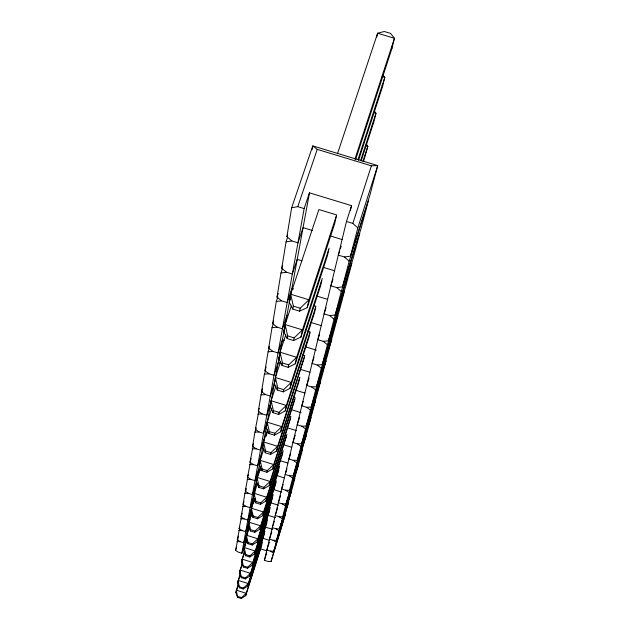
<?xml version="1.0" encoding="UTF-8"?>
<svg xmlns="http://www.w3.org/2000/svg" width="630" height="630" viewBox="0 0 630 630"><rect width="100%" height="100%" fill="white"/><g stroke="black" fill="none" stroke-linecap="round" stroke-linejoin="round"><path stroke-width="0.94" d="M350.422 210.404L351.579 205.648L309.472 192.843L244.85 543.966L241.841 553.266L238.447 552.203L235.557 550.447L237.904 538.808M246.818 533.256L243.739 542.776L240.25 541.69L237.289 539.863L239.715 527.735M251.787 512.851L245.739 531.712L242.156 530.594L239.116 528.696L241.636 516.041M251.094 510.032L247.85 520.034L244.164 518.876L241.046 516.899L243.361 504.599M253.417 497.424L250.086 507.67L246.291 506.488L243.085 504.425L244.905 493.337L246.109 489.644M247.787 477.579L245.251 491.203L248.551 493.353L252.457 494.574L255.875 484.06L257.717 484.635M260.316 470.452L258.481 469.878L254.969 480.674L250.945 479.422L247.551 477.17L250.512 461.861M261.261 454.805L257.639 465.893L253.488 464.601L249.992 462.239L253.079 446.158M264.214 438.748L260.489 450.143L256.197 448.812L252.591 446.339L254.922 432.109L256.142 428.408M271.758 408.138L263.529 433.338L259.087 431.959L255.37 429.361L258.796 411.327M270.743 403.279L266.781 415.351L262.182 413.926L258.347 411.185L261.017 394.86L262.245 391.151M274.877 381.678L270.262 396.057L265.506 394.593L261.537 391.695L264.411 374.141L265.632 370.464M281.043 363.352L278.247 362.494L274.018 375.322L269.073 373.795L264.97 370.731L268.065 351.808L269.309 348.083M284.272 340.287L282.437 339.72L278.058 352.957L272.924 351.382L268.663 348.13L272.018 327.663L273.262 323.946M286.973 315.102L282.429 328.781L277.09 327.135L272.672 323.678L276.302 301.479L277.861 296.84M293.722 288.965L291.887 288.406L287.17 302.55L281.602 300.841L277.011 297.155L280.964 272.995L282.531 268.349M301.912 260.788L297.234 259.355L292.328 274.003L286.516 272.223L281.736 268.278L286.059 241.873L287.642 237.211M312.409 230.478L303.069 227.635L297.966 242.81L291.887 240.951L286.902 236.707L291.643 207.743L312.764 145.908L377.732 165.595L369.755 195.702L350.485 256.127L344.405 256.993L338.31 255.134L339.759 250.645M312.078 149.759L312.764 145.908L317.229 149.389L371.377 165.8L377.732 165.595L357.824 227.91L350.485 256.127M241.841 553.266L304.156 208.585L309.472 192.843M261.852 544.918L245.724 595.641L241.329 598.5L237.612 597.334L235.841 592.539L238.361 583.663M264.293 534.122L247.763 586.065L243.259 588.971L239.439 587.774L237.612 582.884L240.479 572.906M266.876 522.735L249.921 575.962L245.298 578.915L241.369 577.686L239.487 572.694L242.353 562.653M269.608 510.702L252.205 565.275L247.456 568.276L243.416 567.008L241.471 561.913L244.385 551.659M272.491 497.968L254.622 553.951L249.74 557.007L245.582 555.699L243.574 550.494L246.503 540.13M275.956 482.698L257.19 541.942L252.165 545.044L247.873 543.698L245.794 538.382L249.094 526.822M248.165 525.507L248.787 522.136L260.631 525.83L259.914 529.176L254.74 532.326L250.323 530.94L248.165 525.507L250.283 518.955M282.264 454.876L262.82 515.584L257.489 518.774L252.921 517.348L250.685 511.796L254.347 498.944M286.532 436.055L265.915 501.07L260.418 504.315L255.701 502.842L253.378 497.165L257.386 483.155M290.509 418.509L269.231 485.557L263.56 488.841L258.67 487.321L256.252 481.517L257.009 477.398L260.623 466.31M294.84 399.389L272.782 468.917L266.923 472.256L261.852 470.681L259.339 464.743L260.151 460.317L263.773 449.206M276.601 451.041L277.609 446.323L299.817 377.433L298.628 382.693L276.601 451.041L270.538 454.419L265.277 452.789L262.655 446.709L263.529 441.953L267.474 429.873M266.222 427.29L267.167 422.155L281.799 426.691L280.712 431.778L274.436 435.196L268.971 433.503L266.222 427.29L267.435 423.58M309.936 332.79L308.747 338.042L285.162 410.965L278.649 414.414L272.963 412.65L270.081 406.295L271.105 400.735L275.987 385.867M321.836 280.311L320.607 285.736L295.226 363.841L288.186 367.337L282.004 365.432L278.822 358.785L280.027 352.202L285.839 334.617M328.726 249.921L327.332 256.064L300.951 337.034L293.619 340.546L287.146 338.554L283.791 331.758L285.114 324.552L291.265 306.015M289.233 302.132L290.69 294.21L318.89 209.538L336.656 214.94L308.897 299.793L307.219 307.653L299.581 311.157L292.793 309.07L289.233 302.132L290.17 299.337M237.612 597.334L236.282 590.152L246.228 593.279L245.724 595.641M239.439 587.774L238.077 580.364L248.299 583.577L247.763 586.065M241.369 577.686L239.983 570.032L250.488 573.324L249.921 575.962M243.416 567.008L241.991 559.094L252.803 562.488L252.205 565.275M245.582 555.699L245.794 554.597L244.117 547.509L255.252 550.998L254.622 553.951M247.873 543.698L248.102 542.524L246.377 535.209L257.859 538.8L257.19 541.942M250.323 530.94L250.559 529.696L248.787 522.136M252.921 517.348L253.173 516.017L251.346 508.197L263.576 512.017L262.82 515.584M255.701 502.842L255.969 501.417L254.087 493.322L266.734 497.259L265.915 501.07M258.67 487.321L258.962 485.801L257.009 477.398L270.105 481.47L269.231 485.557M261.852 470.681L262.167 469.043L260.151 460.317L273.719 464.538L272.782 468.917M265.277 452.789L265.616 451.025L263.529 441.953L277.609 446.323L270.892 452.663L270.538 454.419M268.971 433.503L269.333 431.597L267.167 422.155M272.963 412.65L273.357 410.595L271.105 400.735L286.335 405.444L285.162 410.965M315.512 308.22L314.433 312.968L289.981 388.395L283.216 391.868L277.294 390.041L277.72 387.804L275.381 377.496L280.563 361.754M282.004 365.432L282.468 362.99L280.027 352.202L296.62 357.312L295.226 363.841M287.146 338.554L287.658 335.885L285.114 324.552L302.471 329.892L300.951 337.034M292.793 309.07L293.352 306.141L290.69 294.21L308.897 299.793L300.171 308.227L299.581 311.157M241.329 598.5L241.503 597.618L246.228 593.279L262.45 542.257M243.259 588.971L243.448 588.05L248.299 583.577L264.931 531.31M245.298 578.915L245.495 577.938L250.488 573.324L267.553 519.766M247.456 568.276L247.661 567.236L252.803 562.488L270.317 507.559M249.74 557.007L249.96 555.904L255.252 550.998L273.247 494.637M252.165 545.044L252.402 543.871L257.859 538.8L276.357 480.934L274.617 480.391M254.74 532.326L254.993 531.082L260.631 525.83L279.657 466.373L277.861 465.814M257.489 518.774L257.757 517.451L263.576 512.017L283.169 450.875M260.418 504.315L260.71 502.897L266.734 497.259L286.918 434.346M263.56 488.841L263.868 487.321L270.105 481.47L290.918 416.682L289.083 416.115M266.923 472.256L267.254 470.626L273.719 464.538L295.21 397.758L293.438 397.207M274.436 435.196L274.814 433.298L281.799 426.691L304.778 355.548L302.991 354.997M278.649 414.414L279.058 412.359L286.335 405.444L310.141 331.916L307.338 331.057M283.216 391.868L283.665 389.639L291.257 382.402L315.937 306.322L314.11 305.755M288.186 367.337L288.682 364.912L296.62 357.312L322.245 278.499M293.619 340.546L294.163 337.885L302.471 329.892L329.128 248.165M289.981 388.395L291.257 382.402L275.381 377.496L274.27 383.536L277.294 390.041M376.772 36.95L377.614 33.225L384.284 31.5L390.561 33.382L394.443 38.28L391.939 48.463L355.572 159.729M282.445 454.072L282.807 452.474M304.353 357.438L280.712 431.778M336.262 216.681L334.695 223.611L307.219 307.653M271.01 561.551L285.154 515.056L271.01 561.551L267.781 561.393L264.38 560.322L346.461 221.476L351.579 205.648M358.541 160.303L382.52 86.719L384.812 77.395L382.717 74.592M273.696 551.25L288.249 503.378L273.696 551.25L270.372 551.108L266.876 550.014L269.341 542.202M276.523 540.39L279.027 530.759L291.509 491.053L276.523 540.39L273.097 540.264L269.506 539.146L271.758 532.035M274.31 521.286L272.286 527.664L275.979 528.814L279.507 528.916L298.62 464.231L285.469 505.984L282.665 516.773L279.035 516.702L275.231 515.513L277.602 508.04M280.578 495.613L278.35 502.645L282.264 503.866L286.012 503.905L306.613 434.054L292.737 478.068L289.564 490.25L285.689 490.234L281.657 488.982L283.091 484.47M293.344 475.721L296.722 462.751L310.992 417.509L307.282 431.519L293.344 475.721L289.335 475.752L285.177 474.453L286.941 468.893M297.376 460.247L300.975 446.394L315.669 399.869L311.708 414.808L297.376 460.247L293.226 460.317L288.926 458.979L290.603 453.702M301.675 443.717L305.526 428.896L320.662 381.008L316.433 396.979L301.675 443.717L297.376 443.835L292.926 442.457L295.234 435.22M306.274 426.03L310.409 410.138L326.017 360.801L321.481 377.913L306.274 426.03L301.809 426.203L297.21 424.777L299.589 417.32M311.212 407.051L315.661 389.962L331.766 339.098L326.899 357.486L311.212 407.051L306.574 407.287L301.809 405.815L303.227 401.357M316.52 386.647L321.316 368.219L337.956 315.732L332.711 335.538L316.52 386.647L311.692 386.954L306.747 385.426L309.094 378.071M322.253 364.636L327.435 344.712L344.642 290.501L338.979 311.889L322.253 364.636L317.213 365.03L312.07 363.439L314.055 357.241M328.443 340.83L334.065 319.213L351.879 263.167L345.744 286.343L328.443 340.83L323.182 341.318L317.827 339.672L319.591 334.176M335.168 315L341.287 291.469L359.754 233.47L353.076 258.654L335.168 315L329.655 315.591L324.08 313.882L326.072 307.668M342.484 286.87L349.177 261.159L368.337 201.072L361.053 228.556L342.484 286.87L336.704 287.595L330.876 285.807L332.947 279.373M294.966 478.02L292.044 489.045L279.507 528.916M302.495 449.599L299.211 461.979L286.012 503.905M264.38 560.322L266.734 552.864M259.914 529.176L278.807 470.13M239.487 572.694L242.188 564.299M357.824 227.91L352.855 223.422L371.377 165.8M237.612 582.884L240.298 574.544M235.841 592.539L238.502 584.246M250.89 517.08L251.803 514.277M245.794 538.382L249.086 528.192M340.334 248.85L341.2 246.157M243.574 550.494L246.574 541.178M241.471 561.913L244.747 551.746M237.289 539.863L238.486 536.169M256.252 481.517L260.489 468.484M360.557 160.697L375.976 113.282L374.488 111.187M361.179 160.894L373.866 121.866L375.976 113.282L374.212 112.746M235.557 550.447L236.455 547.675M253.378 497.165L254.89 492.51M362.982 161.311L367.841 146.325L366.195 143.9M363.463 161.737L367.841 146.325L365.991 145.766M250.685 511.796L251.591 509.001M253.41 503.401L254.914 498.74M245.558 490.274L246.165 488.423M354.918 159.122L394.443 38.28L377.614 33.225L337.444 153.83M243.085 504.425L243.991 501.653M262.655 446.709L263.568 443.906M266.01 436.433L267.537 431.755M241.046 516.899L242.251 513.206M358.06 159.429L384.812 77.395L382.048 76.561M259.339 464.743L260.552 461.01M239.116 528.696L239.715 526.853M249.992 462.239L251.197 458.577M270.081 406.295L271.309 402.562M247.551 477.17L248.464 474.374M255.37 429.361L255.985 427.494M278.822 358.785L280.043 355.068M252.591 446.339L253.504 443.567M261.537 391.695L262.466 388.907M283.791 331.758L285.02 328.041M258.347 411.185L259.261 408.429M268.663 348.13L269.286 346.287M264.97 370.731L266.199 367.038M272.672 323.678L273.593 320.93M281.736 268.278L282.673 265.514M277.011 297.155L278.263 293.423M286.902 236.707L287.532 234.864M291.643 207.743L297.777 206.648L317.229 149.389M286.059 241.873L291.887 240.951M280.964 272.995L286.516 272.223M276.302 301.479L281.602 300.841M272.018 327.663L277.09 327.135M268.065 351.808L272.924 351.382M264.411 374.141L269.073 373.795M261.017 394.86L265.506 394.593M257.867 414.13L262.182 413.926M254.922 432.109L259.087 431.959M252.173 448.914L256.197 448.812M249.598 464.656L253.488 464.601M247.18 479.438L250.945 479.422M244.905 493.337L248.551 493.353M242.755 506.433L246.291 506.488M240.731 518.805L244.164 518.876M238.817 530.491L242.156 530.594M237.006 541.564L240.25 541.69M297.777 206.648L304.156 208.585M346.461 221.476L352.855 223.422M330.151 235.896L342.295 239.597M323.442 267.372L334.68 270.805M316.693 296.013L327.726 299.392M293.352 306.141L300.171 308.227M311.102 322.513L321.308 325.647M287.658 335.885L294.163 337.885M305.337 346.768L316.323 350.146M282.468 362.99L288.682 364.912M300.612 369.393L309.928 372.259M295.62 390.19L304.865 393.049M277.72 387.804L283.665 389.639M290.966 409.531L301.077 412.666M273.357 410.595L279.058 412.359M287.516 427.857L296.675 430.692M269.333 431.597L274.814 433.298M283.421 444.709L291.651 447.261M265.616 451.025L270.892 452.663M280.476 460.774L287.8 463.05M262.167 469.043L267.254 470.626M276.838 475.587L284.177 477.871M273.396 489.518L281.697 492.101M258.962 485.801L263.868 487.321M270.128 502.63L278.491 505.236M255.969 501.417L260.71 502.897M267.025 515.009L275.46 517.639M253.173 516.017L257.757 517.451M265.309 527.09L272.601 529.365M250.559 529.696L254.993 531.082M262.505 538.162L268.971 540.178M248.102 542.524L252.402 543.871M260.765 548.943L266.388 550.707M245.794 554.597L249.96 555.904M243.613 565.968L247.661 567.236M241.558 576.702L245.495 577.938M239.62 586.845L243.448 588.05M237.778 596.452L241.503 597.618M270.372 551.108L273.262 552.912M273.097 540.264L276.066 542.139M275.979 528.814L279.027 530.759M279.035 516.702L282.153 518.734M282.264 503.866L285.469 505.984M285.689 490.234L288.989 492.455M289.335 475.752L292.737 478.068M293.226 460.317L296.722 462.751M297.376 443.835L300.975 446.394M301.809 426.203L305.526 428.896M306.574 407.287L310.409 410.138M311.692 386.954L315.661 389.962M317.213 365.03L321.316 368.219M323.182 341.318L327.435 344.712M329.655 315.591L334.065 319.213M336.704 287.595L341.287 291.469M344.405 256.993L349.177 261.159M382.15 84.94L382.52 86.719M391.553 46.588L391.939 48.463"/></g></svg>
